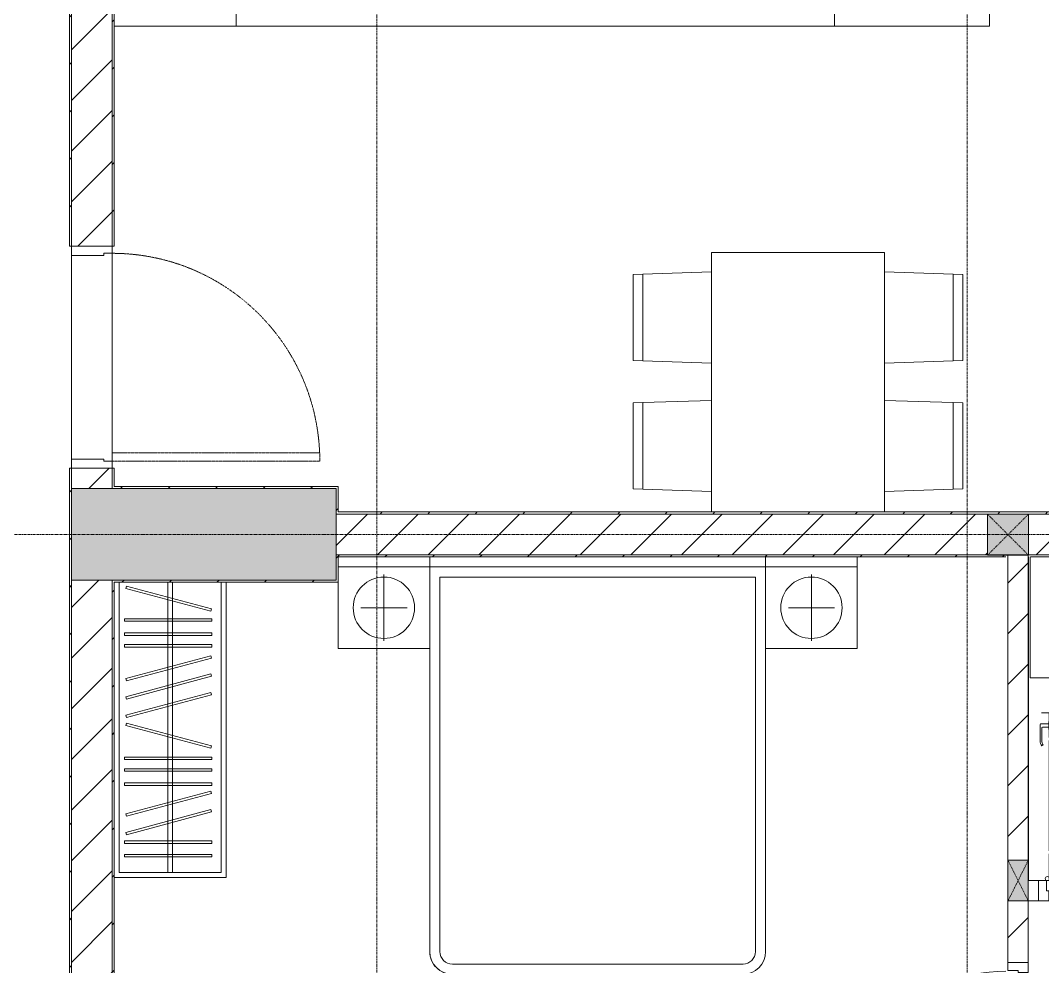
# Model space of a CAD drawing. Header units: millimetres. Extents: x 5356 to 209803, y -16346 to 109894.
# Drawn here: x 44202 to 49223, y 59615 to 64260 of the extents above; entities that cross this region are included whole.
import ezdxf

# ---------------------------------------------------------------- set-up
doc = ezdxf.new("R2010")
doc.units = ezdxf.units.MM
for name, pattern in [('Dash', [6, 3, -3]), ('Grid Line', [22.225, 12.7, -3.175, 3.175, -3.175]), ('NET VAN', [1.06, 0.53, -0.53])]:
    doc.linetypes.add(name, pattern=pattern)
for name, color, linetype, lineweight in [('0-1', 7, 'Continuous', 5), ('A-DETL-GENF-1', 9, 'Continuous', 9), ('A-DETL-GENF-2', 9, 'NET VAN', 9), ('A-DOOR', 31, 'Continuous', 9), ('A-DOOR-1', 9, 'Continuous', 9), ('A-DOOR-FRAM', 31, 'Continuous', 9), ('A-FLOR-1', 9, 'Continuous', 9), ('A-WALL', 113, 'Continuous', 9), ('A-WALL-1', 253, 'Continuous', 18), ('A-WALL-2', 9, 'Continuous', 9), ('A-WALL-3', 113, 'Continuous', 18), ('A-WALL-PATT-1', 10, 'Continuous', 9), ('A-WALL-PATT-2', 9, 'Continuous', 9), ('A-WALL-PATT-3', 111, 'Continuous', 9), ('G-IMPT-1', 9, 'Continuous', 9), ('I-FURN', 30, 'Continuous', 9), ('I-FURN-1', 9, 'Continuous', 9), ('I-WALL-1', 253, 'Continuous', 18), ('I-WALL-3', 2, 'Continuous', 18), ('S-COLS', 52, 'Continuous', 9), ('S-COLS-1', 254, 'Continuous', 5), ('S-COLS-2', 253, 'Continuous', 18), ('S-COLS-3', 9, 'Continuous', 9), ('S-COLS-4', 52, 'Continuous', 18), ('S-COLS-5', 52, 'Dash', 9), ('S-COLS-HDLN', 52, 'Dash', 9), ('S-COLS-HDLN-1', 9, 'Dash', 9), ('S-GRID-1', 1, 'Grid Line', 9)]:
    doc.layers.add(name, color=color, linetype=linetype, lineweight=lineweight)
pattern_1 = [(45, (0, 0), (-124.4508, 124.4508), [])]
pattern_2 = [(45, (0, 0), (-116.67262, 116.67262), [])]

# ---------------------------------------------------------------- blocks, each defined once
blk = doc.blocks.new('NCV_TKTC_KET CAU_rvt-1-TKCS_MB ĐỊNH VỊ MỐC TỌA ĐỘ CÔNG TRÌNH')
at = {"layer": 'S-COLS-1'}
blk.add_hatch(color=256, dxfattribs=at).paths.add_polyline_path([(45752.6, 61511.9), (45752.6, 61961.9), (44452.6, 61961.9), (44452.6, 61511.9), (45300.8, 61511.9)])
at = {"layer": 'A-FLOR-1'}
for p, q in [((49153, 60036.9), (49153, 61626.9)), ((49202.6, 60036.9), (49153, 60036.9))]:
    blk.add_line(p, q, dxfattribs=at)
at = {"layer": 'S-COLS-2'}
for p, q in [((44452.6, 61961.9), (44452.6, 61511.9)), ((45752.6, 61961.9), (44452.6, 61961.9)), ((45752.6, 61511.9), (45752.6, 61961.9)), ((44452.6, 61511.9), (45752.6, 61511.9))]:
    blk.add_line(p, q, dxfattribs=at)
blk = doc.blocks.new('HE BEP A - HE BEP A-V26-TKCS_MB ĐỊNH VỊ MỐC TỌA ĐỘ CÔNG TRÌNH')
at = {"layer": 'I-FURN'}
for p, q in [((3.5, -11), (765.9, -11)), ((3.5, -605.3), (3.5, -11)), ((765.9, -11), (765.9, -605.3)), ((765.9, -11), (765.9, -605.3)), ((4303.5, -11), (765.9, -11)), ((3703.5, -605.3), (3703.5, -11)), ((3279.1, -92.2), (2497.5, -92.2)), ((948.4, -131.7), (948.4, -487.8)), ((1810.5, -114.2), (965.9, -114.2)), ((1028.4, -139.9), (1401.8, -139.9)), ((1562.5, -140.8), (1747.9, -140.8)), ((1828, -487.8), (1828, -131.7)), ((2467.5, -494.2), (2467.5, -122.2)), ((2555.1, -129.3), (2587.6, -129.3)), ((2555.1, -133.3), (2555.1, -129.3)), ((2587.6, -133.3), (2555.1, -133.3)), ((2587.6, -129.3), (2587.6, -133.3)), ((3189, -129.3), (3189, -133.3)), ((3221.5, -129.3), (3189, -129.3)), ((3189, -133.3), (3221.5, -133.3)), ((3221.5, -133.3), (3221.5, -129.3)), ((3309.1, -494.2), (3309.1, -122.2)), ((975, -397.7), (975, -193.3)), ((975, -195.9), (1455.1, -195.9)), ((981.5, -167.9), (1448.7, -167.9)), ((1455.1, -193.3), (1455.1, -397.7)), ((1509.1, -380.9), (1509.1, -194.2)), ((1801.3, -194.2), (1801.3, -380.9)), ((2575.3, -194.9), (2570.9, -199.3)), ((2570.9, -199.3), (2600, -228.4)), ((2604.4, -224), (2575.3, -194.9)), ((2792.8, -197.7), (2763.7, -226.8)), ((2797.2, -202), (2792.8, -197.7)), ((2979.4, -202), (2983.8, -197.7)), ((2983.8, -197.7), (3012.9, -226.8)), ((3172.2, -224), (3201.4, -194.9)), ((3205.8, -199.3), (3176.6, -228.4)), ((3201.4, -194.9), (3205.8, -199.3)), ((975, -223.9), (1455.1, -223.9)), ((2600, -228.4), (2604.4, -224)), ((2763.7, -226.8), (2768.1, -231.2)), ((2768.1, -231.2), (2797.2, -202)), ((3008.5, -231.2), (2979.4, -202)), ((3012.9, -226.8), (3008.5, -231.2)), ((3176.6, -228.4), (3172.2, -224)), ((975, -251.9), (1455.1, -251.9)), ((975, -279.9), (1455.1, -279.9)), ((975, -307.9), (1455.1, -307.9)), ((975, -335.9), (1455.1, -335.9)), ((1706.2, -324.4), (1627.3, -429.4)), ((1670.1, -454.1), (1721.6, -333.3)), ((1721.6, -333.3), (1706.2, -324.4)), ((975, -363.9), (1455.1, -363.9)), ((975, -391.9), (1455.1, -391.9)), ((2573.6, -416.8), (2602.8, -387.7)), ((2607.1, -392.1), (2578, -421.2)), ((2602.8, -387.7), (2607.1, -392.1)), ((2766.5, -394.9), (2770.8, -390.5)), ((2795.6, -424), (2766.5, -394.9)), ((2770.8, -390.5), (2800, -419.6)), ((3005.8, -390.5), (2976.7, -419.6)), ((2981.1, -424), (3010.2, -394.9)), ((3010.2, -394.9), (3005.8, -390.5)), ((3173.9, -387.7), (3169.5, -392.1)), ((3169.5, -392.1), (3198.6, -421.2)), ((3203, -416.8), (3173.9, -387.7)), ((979.9, -419.9), (1450.3, -419.9)), ((1401.8, -451.1), (1028.4, -451.1)), ((1747.9, -434.2), (1562.5, -434.2)), ((2578, -421.2), (2573.6, -416.8)), ((2800, -419.6), (2795.6, -424)), ((2976.7, -419.6), (2981.1, -424)), ((3198.6, -421.2), (3203, -416.8)), ((1644.6, -463.3), (1632.2, -456.1)), ((965.9, -505.3), (1810.5, -505.3)), ((3279.1, -524.2), (2497.5, -524.2)), ((765.9, -605.3), (3.5, -605.3)), ((765.9, -605.3), (4303.5, -605.3))]:
    blk.add_line(p, q, dxfattribs=at)
for centre, radius in [((2685.4, -309.4), 142.6), ((2685.4, -309.4), 131.3), ((3091.2, -309.4), 142.6), ((3091.2, -309.4), 131.3), ((2685.4, -309.4), 87.2), ((3091.2, -309.4), 87.2), ((2685.4, -309.4), 43.6), ((2685.4, -309.4), 30.9), ((3091.2, -309.4), 43.6), ((3091.2, -309.4), 30.9), ((1656.3, -327.5), 22.2), ((1589.4, -460.9), 17.8), ((1696.1, -460.9), 17.8)]:
    blk.add_circle(centre, radius, dxfattribs=at)
for centre, radius, start, end in [((2497.5, -122.2), 30, 90, 180), ((3279.1, -122.2), 30, 360, 90), ((965.9, -131.7), 17.5, 90, 180), ((1028.4, -193.3), 53.3, 90, 180), ((1401.8, -193.3), 53.3, 0, 90), ((1562.5, -194.2), 53.3, 90, 180), ((1747.9, -194.2), 53.3, 0, 90), ((1810.5, -131.7), 17.5, 0, 90), ((2588.6, -131.7), 33.5, 163.9419, 180), ((2588.6, -131.7), 33.5, 180, 196.0581), ((2580.1, -129.2), 24.7, 145.204, 163.9419), ((2580.1, -134.1), 24.7, 196.0581, 214.796), ((2571.3, -131.3), 11.6, 9.7177, 170.2823), ((2571.3, -131.3), 11.6, 189.9102, 350.0898), ((2574.8, -125.5), 18.1, 120.7976, 145.204), ((2574.8, -137.9), 18.1, 214.796, 239.2024), ((2571.4, -119.8), 11.5, 90, 120.7976), ((2571.4, -119.8), 11.5, 59.2024, 90), ((2568, -125.5), 18.1, 34.796, 59.2024), ((2568, -137.9), 18.1, 300.7976, 325.204), ((2562.6, -129.2), 24.7, 16.0581, 34.796), ((2562.6, -134.1), 24.7, 325.204, 343.9419), ((2554.1, -131.7), 33.5, 0, 16.0581), ((2554.1, -131.7), 33.5, 343.9419, 0), ((3222.5, -131.7), 33.5, 163.9419, 180), ((3222.5, -131.7), 33.5, 180, 196.0581), ((3214, -129.2), 24.7, 145.204, 163.9419), ((3214, -134.1), 24.7, 196.0581, 214.796), ((3208.7, -125.5), 18.1, 120.7976, 145.204), ((3208.7, -137.9), 18.1, 214.796, 239.2024), ((3205.3, -131.3), 11.6, 9.7177, 170.2823), ((3205.3, -131.3), 11.6, 189.9102, 350.0898), ((3205.3, -119.8), 11.5, 90, 120.7976), ((3205.3, -119.8), 11.5, 59.2024, 90), ((3201.9, -125.5), 18.1, 34.796, 59.2024), ((3201.9, -137.9), 18.1, 300.7976, 325.204), ((3196.5, -129.2), 24.7, 16.0581, 34.796), ((3196.5, -134.1), 24.7, 325.204, 343.9419), ((3188, -131.7), 33.5, 0, 16.0581), ((3188, -131.7), 33.5, 343.9419, 0), ((2571.4, -143.6), 11.5, 239.2024, 270), ((2571.4, -143.6), 11.5, 270, 300.7976), ((3205.3, -143.6), 11.5, 239.2024, 270), ((3205.3, -143.6), 11.5, 270, 300.7976), ((1028.4, -397.7), 53.3, 180, 270), ((1401.8, -397.7), 53.3, 270, 0), ((1562.5, -380.9), 53.3, 180, 270), ((1747.9, -380.9), 53.3, 270, 0), ((1641, -440.7), 17.8, 140.5382, 240.0479), ((965.9, -487.8), 17.5, 180, 270), ((1653.4, -447.9), 17.8, 240.0479, 339.4621), ((1810.5, -487.8), 17.5, 270, 0), ((2497.5, -494.2), 30, 180, 270), ((3279.1, -494.2), 30, 270, 0)]:
    blk.add_arc(centre, radius, start, end, dxfattribs=at)
at = {"layer": 'I-FURN-1'}
for p, q in [((3.5, -11), (4303.5, -11)), ((3.5, -605.3), (3.5, -11)), ((4303.5, -605.3), (3.5, -605.3))]:
    blk.add_line(p, q, dxfattribs=at)
blk = doc.blocks.new('RES_BAN AN 1 - RES_BAN AN 1-V29-TKCS_MB ĐỊNH VỊ MỐC TỌA ĐỘ CÔNG TRÌNH')
at = {"layer": 'I-FURN-1'}
for p, q in [((-425, -1.6), (-425, -1275)), ((425, -1275), (425, -1.6)), ((-761.9, -113.5), (-809.6, -115.1)), ((-809.6, -115.1), (-809.6, -536.9)), ((-761.9, -113.5), (-425, -102.3)), ((-761.9, -538.5), (-761.9, -113.5)), ((-761.9, -538.5), (-761.9, -113.5)), ((-425, -102.3), (-425, -549.7)), ((425, -102.3), (425, -549.7)), ((761.9, -113.5), (425, -102.3)), ((761.9, -538.5), (761.9, -113.5)), ((761.9, -113.5), (761.9, -538.5)), ((809.6, -115.1), (761.9, -113.5)), ((809.6, -536.9), (809.6, -115.1)), ((-809.6, -536.9), (-761.9, -538.5)), ((-425, -549.7), (-761.9, -538.5)), ((425, -549.7), (761.9, -538.5)), ((761.9, -538.5), (809.6, -536.9)), ((-809.6, -745.3), (-761.9, -743.8)), ((-809.6, -1167.2), (-809.6, -745.3)), ((-761.9, -743.8), (-425, -732.5)), ((-761.9, -1168.8), (-761.9, -743.8)), ((-761.9, -743.8), (-761.9, -1168.8)), ((-425, -732.5), (-425, -1180)), ((425, -732.5), (425, -1180)), ((761.9, -743.8), (425, -732.5)), ((761.9, -743.8), (809.6, -745.3)), ((761.9, -1168.8), (761.9, -743.8)), ((761.9, -1168.8), (761.9, -743.8)), ((809.6, -745.3), (809.6, -1167.2)), ((-761.9, -1168.8), (-809.6, -1167.2)), ((-425, -1180), (-761.9, -1168.8)), ((425, -1180), (761.9, -1168.8)), ((809.6, -1167.2), (761.9, -1168.8)), ((-425, -1275), (425, -1275))]:
    blk.add_line(p, q, dxfattribs=at)
blk = doc.blocks.new('DOOR_CW_01 CANH MO-PANEL KINH - DIW_01-900x2200-CỬA GỖ VÂN LAMINATE-553393-TKCS_MB ĐỊNH VỊ MỐC TỌA ĐỘ CÔNG TRÌNH')
at = {"layer": 'A-DETL-GENF-1'}
for p, q in [((-397, 872), (-357, 872)), ((-397, 752), (-397, 872)), ((-357, 872), (-357, 752)), ((-442, 737), (-442, 816.5)), ((-399, 820.5), (-438, 820.5)), ((-399, 803.5), (-430, 803.5)), ((-399, 831.8), (-397, 831.8)), ((-399, 792.2), (-399, 831.8)), ((-397, 792.2), (-397, 831.8)), ((-357, 792.2), (-357, 831.8)), ((-355, 831.8), (-357, 831.8)), ((-355, 792.2), (-355, 831.8)), ((-355, 820.5), (-316, 820.5)), ((-355, 803.5), (-324, 803.5)), ((-312, 737), (-312, 816.5)), ((-434, 799.5), (-434, 737)), ((-397, 792.2), (-399, 792.2)), ((-357, 792.2), (-355, 792.2)), ((-320, 799.5), (-320, 737)), ((-433.9, 711.2), (-427.3, 715.8)), ((-357, 752), (-397, 752)), ((-397, 738), (-391, 738)), ((-397, 738), (-397, 196)), ((-363, 752), (-391, 752)), ((-391, 752), (-391, 738)), ((-363, 738), (-363, 752)), ((-357, 738), (-363, 738)), ((-357, 196), (-357, 738)), ((-320.1, 711.2), (-326.7, 715.8)), ((-397, 196), (-391, 196)), ((-357, 182), (-397, 182)), ((-397, 182), (-397, 62)), ((-391, 196), (-391, 182)), ((-391, 182), (-363, 182)), ((-357, 196), (-363, 196)), ((-363, 182), (-363, 196)), ((-357, 62), (-357, 182)), ((-397, 62), (-357, 62))]:
    blk.add_line(p, q, dxfattribs=at)
blk.add_circle((-407, 60), 10, dxfattribs=at)
for centre, radius, start, end in [((-407, 60), 814, 360, 92), ((-438, 816.5), 4, 90, 180), ((-430, 799.5), 4, 90, 180), ((-324, 799.5), 4, 360, 90), ((-316, 816.5), 4, 0, 90), ((-397, 737), 45, 180, 215), ((-397, 737), 37, 180, 215), ((-357, 737), 37, 325, 0), ((-357, 737), 45, 325, 0)]:
    blk.add_arc(centre, radius, start, end, dxfattribs=at)
at = {"layer": 'A-DOOR-1'}
for p, q in [((-410, 50), (-450, 50)), ((-450, 50), (-450, -50)), ((-410, 0), (-410, 50)), ((-400, 0), (-410, 0)), ((-407, 50), (-382, 50)), ((-400, -50), (-400, 0)), ((410, 0), (400, 0)), ((400, 0), (400, -50)), ((450, 50), (410, 50)), ((410, 50), (410, 0)), ((450, -50), (450, 50)), ((-450, -50), (-400, -50)), ((400, -50), (450, -50))]:
    blk.add_line(p, q, dxfattribs=at)
blk = doc.blocks.new('GIUONG NGU-2TAB-1600x2000 - GIUONG NGU-2TAB-1600x2000-851491-TKCS_MB ĐỊNH VỊ MỐC TỌA ĐỘ CÔNG TRÌNH')
at = {"layer": 'I-FURN-1'}
for p, q in [((569.6, 2050), (1997.1, 2050)), ((1997.1, 2050), (569.6, 2050)), ((1997.1, 2000), (569.6, 2000)), ((458.5, 50), (458.5, 1938.9)), ((458.5, 1938.9), (458.5, 50)), ((508.5, 1938.9), (508.5, 100)), ((2058.2, 100), (2058.2, 1938.9)), ((2108.2, 1938.9), (2108.2, 50)), ((2108.2, 50), (2108.2, 1938.9)), ((8.5, 50), (8.5, 450.3)), ((8.5, 450.3), (458.5, 450.3)), ((8.5, 450.3), (458.5, 450.3)), ((8.5, 50), (8.5, 450.3)), ((233.5, 86.8), (233.5, 413.5)), ((458.5, 450.3), (458.5, 50)), ((458.5, 450.3), (458.5, 50)), ((2108.2, 50), (2108.2, 450.3)), ((2108.2, 450.3), (2558.2, 450.3)), ((2108.2, 450.3), (2108.2, 50)), ((2558.2, 450.3), (2108.2, 450.3)), ((2333.2, 86.8), (2333.2, 413.5)), ((2558.2, 450.3), (2558.2, 50)), ((2558.2, 50), (2558.2, 450.3)), ((120.2, 250.2), (346.8, 250.2)), ((2446.5, 250.2), (2219.8, 250.2)), ((508.5, 100), (2058.2, 100)), ((458.5, 50), (8.5, 50)), ((8.5, 0), (8.5, 50)), ((8.5, 50), (458.5, 50)), ((458.5, 50), (8.5, 50)), ((2108.2, 50), (458.5, 50)), ((458.5, 50), (458.5, 0)), ((458.5, 0), (458.5, 50)), ((458.5, 50), (2108.2, 50)), ((458.5, 50), (2108.2, 50)), ((2558.2, 50), (2108.2, 50)), ((2108.2, 50), (2558.2, 50)), ((2108.2, 0), (2108.2, 50)), ((2108.2, 50), (2108.2, 0)), ((2108.2, 50), (2558.2, 50)), ((2558.2, 50), (2558.2, 0))]:
    blk.add_line(p, q, dxfattribs=at)
for centre in [(233.5, 250.2), (2333.2, 250.2)]:
    blk.add_circle(centre, 150.7, dxfattribs=at)
for centre, radius, start, end in [((569.6, 1938.9), 111.1, 90, 180), ((569.6, 1938.9), 111.1, 90, 180), ((1997.1, 1938.9), 111.1, 0, 90), ((1997.1, 1938.9), 111.1, 360, 90), ((569.6, 1938.9), 61.1, 90, 180), ((1997.1, 1938.9), 61.1, 360, 90)]:
    blk.add_arc(centre, radius, start, end, dxfattribs=at)
blk = doc.blocks.new('TU QUAN AO-SUITE ROOM_3 - TU QUAN AO-SUITE ROOM_3-V31-TKCS_MB ĐỊNH VỊ MỐC TỌA ĐỘ CÔNG TRÌNH')
at = {"layer": 'I-FURN-1'}
for p, q in [((-550, 1500), (0, 1500)), ((-550, 50), (-550, 1500)), ((0, 1500), (-550, 1500)), ((-550, 1500), (-550, 50)), ((-24, 1476), (-526, 1476)), ((-526, 1476), (-526, 600)), ((-526, 1476), (-526, 50)), ((-287, 576), (-287, 1476)), ((-263, 576), (-263, 1476)), ((-24, 50), (-24, 1476)), ((-480.1, 1386.9), (-480.1, 1398.9)), ((-480.1, 1398.9), (-50.1, 1398.9)), ((-480.1, 1386.9), (-480.1, 1398.9)), ((-50.1, 1386.9), (-480.1, 1386.9)), ((-50.1, 1398.9), (-50.1, 1386.9)), ((-480.1, 1320.5), (-480.1, 1332.5)), ((-480.1, 1332.5), (-50.1, 1332.5)), ((-480.1, 1320.5), (-480.1, 1332.5)), ((-50.1, 1320.5), (-480.1, 1320.5)), ((-50.1, 1332.5), (-50.1, 1320.5)), ((-478.3, 1178.1), (-61.3, 1289.9)), ((-58.2, 1278.3), (-475.2, 1166.5)), ((-61.3, 1289.9), (-58.2, 1278.3)), ((-478.3, 1086.9), (-61.3, 1198.6)), ((-475.2, 1166.5), (-478.3, 1178.1)), ((-58.2, 1187.1), (-475.2, 1075.3)), ((-61.3, 1198.6), (-58.2, 1187.1)), ((-475.2, 1075.3), (-478.3, 1086.9)), ((-480.1, 1035.3), (-480.1, 1047.3)), ((-480.1, 1047.3), (-50.1, 1047.3)), ((-480.1, 1035.3), (-480.1, 1047.3)), ((-50.1, 1035.3), (-480.1, 1035.3)), ((-50.1, 1047.3), (-50.1, 1035.3)), ((-480.1, 965.8), (-480.1, 977.8)), ((-480.1, 977.8), (-50.1, 977.8)), ((-480.1, 965.8), (-480.1, 977.8)), ((-50.1, 965.8), (-480.1, 965.8)), ((-50.1, 977.8), (-50.1, 965.8)), ((-480.1, 908.6), (-480.1, 920.6)), ((-480.1, 920.6), (-50.1, 920.6)), ((-480.1, 908.6), (-480.1, 920.6)), ((-50.1, 908.6), (-480.1, 908.6)), ((-50.1, 920.6), (-50.1, 908.6)), ((-475.2, 865.5), (-478.3, 853.9)), ((-478.3, 853.9), (-61.3, 742.1)), ((-58.2, 753.7), (-475.2, 865.5)), ((-61.3, 742.1), (-58.2, 753.7)), ((-478.3, 603.1), (-61.3, 714.9)), ((-58.2, 703.3), (-475.2, 591.5)), ((-61.3, 714.9), (-58.2, 703.3)), ((-478.3, 511.9), (-61.3, 623.6)), ((-475.2, 591.5), (-478.3, 603.1)), ((-58.2, 612.1), (-475.2, 500.3)), ((-61.3, 623.6), (-58.2, 612.1)), ((-550, 50), (-550, 576)), ((-526, 50), (-526, 600)), ((-287, 50), (-287, 576)), ((-263, 50), (-263, 576)), ((-478.3, 423.1), (-61.3, 534.9)), ((-475.2, 500.3), (-478.3, 511.9)), ((-58.2, 523.3), (-475.2, 411.5)), ((-61.3, 534.9), (-58.2, 523.3)), ((-475.2, 411.5), (-478.3, 423.1)), ((-480.1, 368.4), (-480.1, 356.4)), ((-50.1, 368.4), (-480.1, 368.4)), ((-480.1, 356.4), (-50.1, 356.4)), ((-50.1, 356.4), (-50.1, 368.4)), ((-480.1, 311.2), (-480.1, 299.2)), ((-50.1, 311.2), (-480.1, 311.2)), ((-50.1, 299.2), (-50.1, 311.2)), ((-480.1, 299.2), (-50.1, 299.2)), ((-480.1, 241.7), (-480.1, 229.7)), ((-50.1, 241.7), (-480.1, 241.7)), ((-480.1, 229.7), (-50.1, 229.7)), ((-50.1, 229.7), (-50.1, 241.7)), ((-475.2, 192.7), (-478.3, 181.1)), ((-478.3, 181.1), (-61.3, 69.4)), ((-58.2, 80.9), (-475.2, 192.7)), ((-61.3, 69.4), (-58.2, 80.9))]:
    blk.add_line(p, q, dxfattribs=at)
blk = doc.blocks.new('MAY GIAT - MAY GIAT_dwg-V5-TKCS_MB ĐỊNH VỊ MỐC TỌA ĐỘ CÔNG TRÌNH')
at = {"layer": 'G-IMPT-1', "flags": 128}
blk.add_lwpolyline([(5, 596.6), (5, 2.3), (605, 2.3), (605, 596.6)], dxfattribs=at)
blk = doc.blocks.new('MAY GIAT - MAY GIAT-V8-TKCS_MB ĐỊNH VỊ MỐC TỌA ĐỘ CÔNG TRÌNH')
at = {"layer": 'I-FURN-1'}
for p, q in [((5, -2.3), (605, -2.3)), ((5, -596.6), (5, -2.3)), ((605, -2.3), (605, -596.6))]:
    blk.add_line(p, q, dxfattribs=at)
at = {"extrusion": (0, 0, -1), "zscale": -1, "rotation": 180}
blk.add_blockref('MAY GIAT - MAY GIAT_dwg-V5-TKCS_MB ĐỊNH VỊ MỐC TỌA ĐỘ CÔNG TRÌNH', (0, 0), dxfattribs=at)
blk = doc.blocks.new('G1_SOF - BO TRU - 100x200-V64-TKCS_MB ĐỊNH VỊ MỐC TỌA ĐỘ CÔNG TRÌNH')
at = {"layer": 'S-COLS-3'}
blk.add_hatch(color=256, dxfattribs=at).paths.add_polyline_path([(-50, -100), (50, -100), (50, 100), (-50, 100)])
at = {"layer": 'S-COLS-2'}
for p, q in [((-50, 100), (50, 100)), ((-50, -100), (-50, 100)), ((50, 100), (50, -100)), ((50, -100), (-50, -100))]:
    blk.add_line(p, q, dxfattribs=at)
at = {"layer": 'S-COLS-HDLN-1'}
for p, q in [((50, -100), (-50, 100)), ((-50, -100), (50, 100))]:
    blk.add_line(p, q, dxfattribs=at)
blk = doc.blocks.new('DOOR_CW_01 CANH MO-PANEL KINH - DIG_01-900x2200-CỬA NHÔM KÍNH-400868-TKCS_MB ĐỊNH VỊ MỐC TỌA ĐỘ CÔNG TRÌNH')
at = {"layer": 'A-DETL-GENF-1'}
for p, q in [((-397, 872), (-357, 872)), ((-397, 752), (-397, 872)), ((-357, 872), (-357, 752)), ((-442, 737), (-442, 816.5)), ((-399, 820.5), (-438, 820.5)), ((-399, 803.5), (-430, 803.5)), ((-399, 831.8), (-397, 831.8)), ((-399, 792.2), (-399, 831.8)), ((-397, 792.2), (-397, 831.8)), ((-357, 792.2), (-357, 831.8)), ((-355, 831.8), (-357, 831.8)), ((-355, 792.2), (-355, 831.8)), ((-355, 820.5), (-316, 820.5)), ((-355, 803.5), (-324, 803.5)), ((-312, 737), (-312, 816.5)), ((-434, 799.5), (-434, 737)), ((-397, 792.2), (-399, 792.2)), ((-357, 792.2), (-355, 792.2)), ((-320, 799.5), (-320, 737)), ((-433.9, 711.2), (-427.3, 715.8)), ((-357, 752), (-397, 752)), ((-397, 738), (-391, 738)), ((-397, 738), (-397, 196)), ((-363, 752), (-391, 752)), ((-391, 752), (-391, 738)), ((-363, 738), (-363, 752)), ((-357, 738), (-363, 738)), ((-357, 196), (-357, 738)), ((-320.1, 711.2), (-326.7, 715.8)), ((-397, 196), (-391, 196)), ((-357, 182), (-397, 182)), ((-397, 182), (-397, 62)), ((-391, 196), (-391, 182)), ((-391, 182), (-363, 182)), ((-357, 196), (-363, 196)), ((-363, 182), (-363, 196)), ((-357, 62), (-357, 182)), ((-397, 62), (-357, 62))]:
    blk.add_line(p, q, dxfattribs=at)
blk.add_circle((-407, 60), 10, dxfattribs=at)
for centre, radius, start, end in [((-407, 60), 814, 360, 92), ((-438, 816.5), 4, 90, 180), ((-430, 799.5), 4, 90, 180), ((-324, 799.5), 4, 360, 90), ((-316, 816.5), 4, 0, 90), ((-397, 737), 45, 180, 215), ((-397, 737), 37, 180, 215), ((-357, 737), 37, 325, 0), ((-357, 737), 45, 325, 0)]:
    blk.add_arc(centre, radius, start, end, dxfattribs=at)
at = {"layer": 'A-DOOR-1'}
for p, q in [((-410, 50), (-450, 50)), ((-450, 50), (-450, -50)), ((-410, 0), (-410, 50)), ((-400, 0), (-410, 0)), ((-407, 50), (-382, 50)), ((-400, -50), (-400, 0)), ((410, 0), (400, 0)), ((400, 0), (400, -50)), ((450, 50), (410, 50)), ((410, 50), (410, 0)), ((450, -50), (450, 50)), ((-450, -50), (-400, -50)), ((400, -50), (450, -50))]:
    blk.add_line(p, q, dxfattribs=at)
blk = doc.blocks.new('NCV_TKTC_TANG 1_rvt-1-TKCS_MB ĐỊNH VỊ MỐC TỌA ĐỘ CÔNG TRÌNH')
at = {"layer": 'A-WALL-PATT-1'}
h = blk.add_hatch(dxfattribs=at)
h.set_pattern_fill('FP_2', color=256, style=0, pattern_type=2)
h.set_pattern_definition(pattern_1)
h.paths.add_polyline_path([(49102.6, 56836.9), (49152.6, 56836.9), (49152.6, 57635.3), (49052.6, 57635.3), (49052.6, 56836.9), (49063.7, 56836.9)])
h.paths.add_polyline_path([(49152.6, 58435.3), (49152.6, 58734.9), (49052.6, 58734.9), (49052.6, 58435.3), (49102.6, 58435.3)])
h.paths.add_polyline_path([(49052.6, 59634.9), (49152.6, 59634.9), (49152.6, 59936.9), (49052.6, 59936.9)])
h.paths.add_polyline_path([(49052.6, 60136.9), (49152.6, 60136.9), (49152.6, 61636.9), (49052.6, 61636.9), (49052.6, 60581.9)])
at = {"layer": 'A-WALL-PATT-2'}
h = blk.add_hatch(dxfattribs=at)
h.set_pattern_fill('FP_3', color=256, style=0, pattern_type=2)
h.set_pattern_definition(pattern_2)
h.paths.add_polyline_path([(44662.6, 61961.9), (44662.6, 62061.9), (44652.6, 62061.9), (44652.6, 61961.9)])
h.paths.add_polyline_path([(44652.6, 63151.9), (44662.6, 63151.9), (44662.6, 64836.9), (44652.6, 64836.9), (44652.6, 64526.9)])
h = blk.add_hatch(dxfattribs=at)
h.set_pattern_fill('FP_3', color=256, style=0, pattern_type=2)
h.set_pattern_definition(pattern_2)
h.paths.add_polyline_path([(45762.6, 61961.9), (45762.6, 61971.9), (44662.6, 61971.9), (44662.6, 61961.9), (45752.6, 61961.9)])
h = blk.add_hatch(dxfattribs=at)
h.set_pattern_fill('FP_3', color=256, style=0, pattern_type=2)
h.set_pattern_definition(pattern_2)
h.paths.add_polyline_path([(45762.6, 61846.9), (45762.6, 61961.9), (45752.6, 61961.9), (45752.6, 61846.9)])
h = blk.add_hatch(dxfattribs=at)
h.set_pattern_fill('FP_3', color=256, style=0, pattern_type=2)
h.set_pattern_definition(pattern_2)
h.paths.add_polyline_path([(45752.6, 61836.9), (52592.5, 61836.9), (52592.5, 61846.9), (45752.6, 61846.9)])
h = blk.add_hatch(dxfattribs=at)
h.set_pattern_fill('FP_3', color=256, style=0, pattern_type=2)
h.set_pattern_definition(pattern_2)
h.paths.add_polyline_path([(45762.6, 61626.9), (49052.6, 61626.9), (49052.6, 61636.9), (45752.6, 61636.9), (45752.6, 61626.9)])
h = blk.add_hatch(dxfattribs=at)
h.set_pattern_fill('FP_3', color=256, style=0, pattern_type=2)
h.set_pattern_definition(pattern_2)
h.paths.add_polyline_path([(45762.6, 61501.9), (45762.6, 61626.9), (45752.6, 61626.9), (45752.6, 61501.9)])
h = blk.add_hatch(dxfattribs=at)
h.set_pattern_fill('FP_3', color=256, style=0, pattern_type=2)
h.set_pattern_definition(pattern_2)
h.paths.add_polyline_path([(52592.6, 61626.9), (52602.6, 61626.9), (52602.6, 61636.9), (49152.6, 61636.9), (49152.6, 61626.9), (52563.4, 61626.9)])
h = blk.add_hatch(dxfattribs=at)
h.set_pattern_fill('FP_3', color=256, style=0, pattern_type=2)
h.set_pattern_definition(pattern_2)
h.paths.add_polyline_path([(44652.6, 58646.9), (44662.6, 58646.9), (44662.6, 61511.9), (44652.6, 61511.9), (44652.6, 60581.9)])
h = blk.add_hatch(dxfattribs=at)
h.set_pattern_fill('FP_3', color=256, style=0, pattern_type=2)
h.set_pattern_definition(pattern_2)
h.paths.add_polyline_path([(44662.6, 61501.9), (45752.6, 61501.9), (45752.6, 61511.9), (44662.6, 61511.9)])
at = {"layer": 'A-FLOR-1'}
for p, q in [((44452.6, 63106.9), (44452.6, 62106.9)), ((44652.6, 63116.9), (44652.6, 62096.9)), ((44652.6, 62096.9), (44652.6, 63116.9)), ((49152.6, 60036.9), (49202.6, 60036.9)), ((49202.6, 59936.9), (49152.6, 59936.9))]:
    blk.add_line(p, q, dxfattribs=at)
at = {"layer": 'A-WALL-1'}
for p, q in [((49152.6, 61636.9), (49052.6, 61636.9)), ((49052.6, 61636.9), (49052.6, 61626.9)), ((49152.6, 61626.9), (49152.6, 61636.9))]:
    blk.add_line(p, q, dxfattribs=at)
at = {"layer": 'A-WALL-2'}
for p, q in [((49052.6, 61626.9), (49052.6, 60136.9)), ((49152.6, 60136.9), (49152.6, 61626.9)), ((49052.6, 59936.9), (49052.6, 59634.9)), ((49152.6, 59634.9), (49152.6, 59936.9))]:
    blk.add_line(p, q, dxfattribs=at)
at = {"layer": 'I-WALL-1'}
for p, q in [((44652.6, 64836.9), (44652.6, 63151.9)), ((44662.6, 63151.9), (44662.6, 64826.9)), ((44652.6, 63151.9), (44662.6, 63151.9)), ((44662.6, 62061.9), (44652.6, 62061.9)), ((44652.6, 62061.9), (44652.6, 61961.9)), ((44662.6, 61971.9), (44662.6, 62061.9)), ((44652.6, 61961.9), (44662.6, 61961.9)), ((45762.6, 61971.9), (44662.6, 61971.9)), ((44662.6, 61961.9), (45752.6, 61961.9)), ((45752.6, 61961.9), (45752.6, 61846.9)), ((45762.6, 61961.9), (45762.6, 61971.9)), ((45762.6, 61846.9), (45762.6, 61961.9)), ((45752.6, 61846.9), (45752.6, 61836.9)), ((45752.6, 61836.9), (52592.5, 61836.9)), ((52592.5, 61846.9), (45762.6, 61846.9)), ((49052.6, 61636.9), (45752.6, 61636.9)), ((45752.6, 61636.9), (45752.6, 61626.9)), ((45752.6, 61626.9), (45752.6, 61511.9)), ((45762.6, 61626.9), (49042.6, 61626.9)), ((45762.6, 61501.9), (45762.6, 61626.9)), ((49052.6, 61626.9), (49052.6, 61636.9)), ((52602.6, 61636.9), (49152.6, 61636.9)), ((49152.6, 61636.9), (49152.6, 61626.9)), ((49162.6, 61626.9), (52592.6, 61626.9)), ((44662.6, 61511.9), (44652.6, 61511.9)), ((44652.6, 61511.9), (44652.6, 58646.9)), ((45752.6, 61511.9), (44662.6, 61511.9)), ((44662.6, 58646.9), (44662.6, 61501.9)), ((44662.6, 61501.9), (45752.6, 61501.9)), ((45752.6, 61501.9), (45762.6, 61501.9))]:
    blk.add_line(p, q, dxfattribs=at)
at = {"layer": 'A-DOOR-1'}
blk.add_blockref('DOOR_CW_01 CANH MO-PANEL KINH - DIG_01-900x2200-CỬA NHÔM KÍNH-400868-TKCS_MB ĐỊNH VỊ MỐC TỌA ĐỘ CÔNG TRÌNH', (49652.6, 59986.9), dxfattribs=at)
at = {"layer": 'A-DOOR-1', "rotation": 90.00000000000092}
blk.add_blockref('DOOR_CW_01 CANH MO-PANEL KINH - DIW_01-900x2200-CỬA GỖ VÂN LAMINATE-553393-TKCS_MB ĐỊNH VỊ MỐC TỌA ĐỘ CÔNG TRÌNH', (49102.6, 59184.9), dxfattribs=at)
at = {"layer": 'I-FURN-1', "rotation": 180}
for name, p in [('HE BEP A - HE BEP A-V26-TKCS_MB ĐỊNH VỊ MỐC TỌA ĐỘ CÔNG TRÌNH', (48966.1, 64221.6)), ('RES_BAN AN 1 - RES_BAN AN 1-V29-TKCS_MB ĐỊNH VỊ MỐC TỌA ĐỘ CÔNG TRÌNH', (48021.3, 61845.3)), ('GIUONG NGU-2TAB-1600x2000 - GIUONG NGU-2TAB-1600x2000-851491-TKCS_MB ĐỊNH VỊ MỐC TỌA ĐỘ CÔNG TRÌNH', (48320.9, 61626.9)), ('MAY GIAT - MAY GIAT-V8-TKCS_MB ĐỊNH VỊ MỐC TỌA ĐỘ CÔNG TRÌNH', (49767.5, 61030.3)), ('TU QUAN AO-SUITE ROOM_3 - TU QUAN AO-SUITE ROOM_3-V31-TKCS_MB ĐỊNH VỊ MỐC TỌA ĐỘ CÔNG TRÌNH', (44662.6, 61551.9))]:
    blk.add_blockref(name, p, dxfattribs=at)
at = {"layer": 'S-COLS-3', "rotation": 180}
blk.add_blockref('G1_SOF - BO TRU - 100x200-V64-TKCS_MB ĐỊNH VỊ MỐC TỌA ĐỘ CÔNG TRÌNH', (49102.6, 60036.9), dxfattribs=at)
blk = doc.blocks.new('FD_05 - FD_05-1000x2200mm-835434-TKCS_MB ĐỊNH VỊ MỐC TỌA ĐỘ CÔNG TRÌNH')
at = {"layer": 'A-DETL-GENF-2'}
for p, q in [((470, 100), (470, 1120)), ((470, 1120), (510, 1120)), ((510, 1120), (510, 100)), ((510, 100), (470, 100))]:
    blk.add_line(p, q, dxfattribs=at)
blk.add_arc((510, 100), 1020, 92.2475, 180, dxfattribs=at)
at = {"layer": 'A-DOOR-FRAM'}
for p, q in [((-510, 100), (-545, 100)), ((-545, 100), (-545, -100)), ((-510, 60), (-510, 100)), ((-500, 60), (-510, 60)), ((-500, -100), (-500, 60)), ((510, 60), (500, 60)), ((500, 60), (500, -100)), ((545, 100), (510, 100)), ((510, 100), (510, 60)), ((545, -100), (545, 100)), ((-545, -100), (-500, -100)), ((500, -100), (545, -100))]:
    blk.add_line(p, q, dxfattribs=at)
blk = doc.blocks.new('G1_SOF - BO TRU - 200x200-3050151-TKCS_MB ĐỊNH VỊ MỐC TỌA ĐỘ CÔNG TRÌNH')
at = {"layer": 'S-COLS-HDLN'}
for p, q in [((-100, 100), (100, -100)), ((100, 100), (-100, -100))]:
    blk.add_line(p, q, dxfattribs=at)

msp = doc.modelspace()

# ---------------------------------------------------------------- hatches: boundary and pattern name
at = {"layer": 'A-WALL-PATT-3'}
h = msp.add_hatch(dxfattribs=at)
h.set_pattern_fill('FP_8', color=256, style=0, pattern_type=2)
h.set_pattern_definition(pattern_2)
h.paths.add_polyline_path([(44452.6, 49151.9), (44452.6, 51761.9), (44442.6, 51761.9), (44442.6, 49151.9)])
h.paths.add_polyline_path([(44442.6, 52751.9), (44452.6, 52751.9), (44452.6, 53861.9), (44442.6, 53861.9), (44442.6, 52757.8)])
h.paths.add_polyline_path([(44452.6, 54951.9), (44452.6, 62061.9), (44442.6, 62061.9), (44442.6, 54951.9), (44452.6, 54951.9)])
h.paths.add_polyline_path([(44452.6, 63151.9), (44452.6, 63151.9), (44452.6, 70111.9), (44442.6, 70111.9), (44442.6, 63151.9)])
h = msp.add_hatch(dxfattribs=at)
h.set_pattern_fill('FP_1', color=256, style=0, pattern_type=2)
h.set_pattern_definition(pattern_1)
h.paths.add_polyline_path([(44452.6, 61961.9), (44652.6, 61961.9), (44652.6, 62061.9), (44452.6, 62061.9)])
h.paths.add_polyline_path([(44612.6, 63151.9), (44652.6, 63151.9), (44652.6, 64835.3), (44452.6, 64835.3), (44452.6, 63151.9)])
h.paths.add_polyline_path([(44452.6, 65035.3), (44652.6, 65035.3), (44652.6, 69761.9), (44452.6, 69761.9), (44452.6, 65513.1)])
h = msp.add_hatch(dxfattribs=at)
h.set_pattern_fill('FP_1', color=256, style=0, pattern_type=2)
h.set_pattern_definition(pattern_1)
h.paths.add_polyline_path([(45752.6, 61636.9), (48952.9, 61636.9), (48952.9, 61835.3), (49152.9, 61835.3), (49152.9, 61636.9), (52602.6, 61636.9), (52602.6, 61836.9), (45752.6, 61836.9)])
h = msp.add_hatch(dxfattribs=at)
h.set_pattern_fill('FP_1', color=256, style=0, pattern_type=2)
h.set_pattern_definition(pattern_1)
h.paths.add_polyline_path([(44612.6, 53711.9), (44652.6, 53711.9), (44652.6, 53861.9), (44452.6, 53861.9), (44452.6, 53711.9)])
h.paths.add_polyline_path([(44652.6, 54951.9), (44652.6, 56635.3), (44452.6, 56635.3), (44452.6, 54951.9), (44612.6, 54951.9)])
h.paths.add_polyline_path([(44452.6, 56835.3), (44652.6, 56835.3), (44652.6, 61511.9), (44452.6, 61511.9), (44452.6, 57623.1)])
at = {"layer": 'S-COLS-1'}
msp.add_hatch(color=256, dxfattribs=at).paths.add_polyline_path([(49152.9, 61635.3), (49152.9, 61835.3), (48952.9, 61835.3), (48952.9, 61635.3)])

# ---------------------------------------------------------------- linework, layer by layer
at = {"layer": 'A-WALL'}
for p, q in [((44452.6, 64835.3), (44452.6, 63151.9)), ((44452.6, 63151.9), (44452.6, 64835.3)), ((44452.6, 62106.9), (44452.6, 63106.9)), ((44652.6, 63116.9), (44652.6, 62096.9)), ((44452.6, 62061.9), (44452.6, 61961.9)), ((44452.6, 61961.9), (44452.6, 62061.9)), ((48952.9, 61636.9), (48952.9, 61835.3)), ((48952.9, 61835.3), (49152.9, 61835.3)), ((49152.9, 61835.3), (49152.9, 61636.9)), ((44452.6, 61511.9), (44452.6, 56835.3)), ((44452.6, 56835.3), (44452.6, 61511.9))]:
    msp.add_line(p, q, dxfattribs=at)
at = {"layer": 'A-WALL-3'}
for p, q in [((44652.6, 63151.9), (44652.6, 64835.3)), ((44652.6, 61961.9), (44652.6, 62061.9)), ((44452.6, 61961.9), (44652.6, 61961.9)), ((52602.6, 61836.9), (45752.6, 61836.9)), ((45752.6, 61836.9), (45752.6, 61636.9)), ((45752.6, 61636.9), (48952.9, 61636.9)), ((49152.9, 61636.9), (52602.6, 61636.9)), ((44652.6, 61511.9), (44452.6, 61511.9)), ((44652.6, 56835.3), (44652.6, 61511.9))]:
    msp.add_line(p, q, dxfattribs=at)
at = {"layer": 'I-WALL-3'}
for p, q in [((44442.6, 70111.9), (44442.6, 63151.9)), ((44442.6, 63151.9), (44452.6, 63151.9)), ((44442.6, 62061.9), (44442.6, 54951.9)), ((44452.6, 62061.9), (44442.6, 62061.9)), ((44452.6, 61511.9), (44452.6, 61961.9))]:
    msp.add_line(p, q, dxfattribs=at)
at = {"layer": 'S-COLS'}
for p, q in [((49152.9, 61835.3), (48952.9, 61835.3)), ((48952.9, 61835.3), (48952.9, 61636.9)), ((49152.9, 61636.9), (49152.9, 61835.3))]:
    msp.add_line(p, q, dxfattribs=at)
at = {"layer": 'S-COLS-4'}
for p, q in [((48952.9, 61636.9), (48952.9, 61635.3)), ((48952.9, 61635.3), (49152.9, 61635.3)), ((49152.9, 61635.3), (49152.9, 61636.9))]:
    msp.add_line(p, q, dxfattribs=at)
at = {"layer": 'S-GRID-1'}
for p, q in [((44452.6, 20960.6), (44452.6, 80482.7)), ((45952.6, 20960.6), (45952.6, 80482.7)), ((48852.6, 20960.6), (48852.6, 80482.7)), ((131551.8, 61736.9), (29351.8, 61736.9))]:
    msp.add_line(p, q, dxfattribs=at)

# ---------------------------------------------------------------- block references
at = {"layer": '0-1'}
for name in ['NCV_TKTC_KET CAU_rvt-1-TKCS_MB ĐỊNH VỊ MỐC TỌA ĐỘ CÔNG TRÌNH', 'NCV_TKTC_TANG 1_rvt-1-TKCS_MB ĐỊNH VỊ MỐC TỌA ĐỘ CÔNG TRÌNH']:
    msp.add_blockref(name, (0, 0), dxfattribs=at)
at = {"layer": 'A-DOOR', "rotation": 269.9999999999999}
msp.add_blockref('FD_05 - FD_05-1000x2200mm-835434-TKCS_MB ĐỊNH VỊ MỐC TỌA ĐỘ CÔNG TRÌNH', (44552.6, 62606.9), dxfattribs=at)
at = {"layer": 'S-COLS-5'}
msp.add_blockref('G1_SOF - BO TRU - 200x200-3050151-TKCS_MB ĐỊNH VỊ MỐC TỌA ĐỘ CÔNG TRÌNH', (49052.9, 61735.3), dxfattribs=at)

doc.saveas('drawing.dxf')
